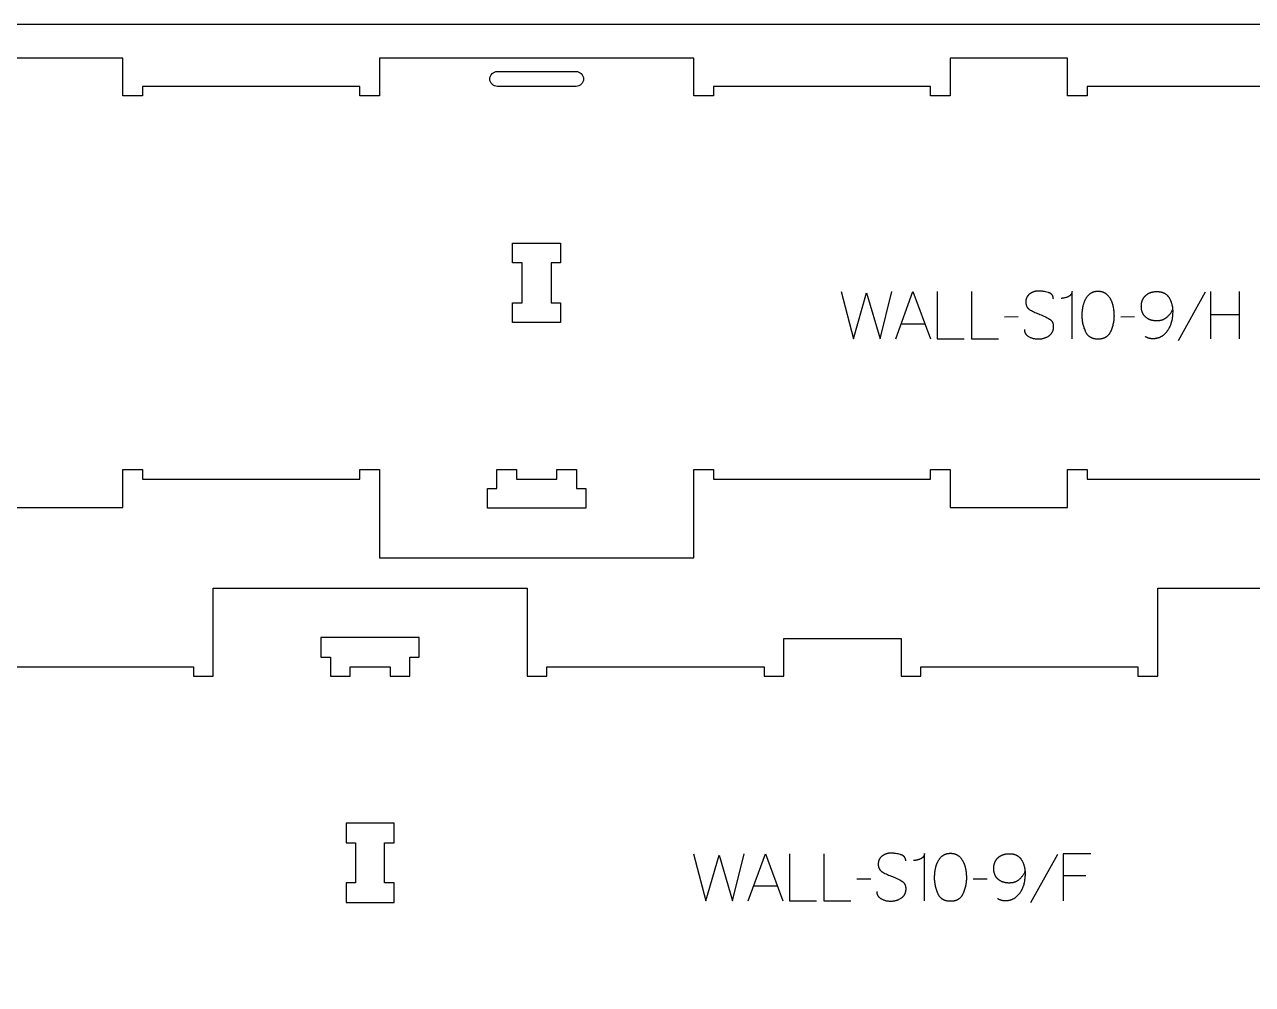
# Model space of a CAD drawing. Extents: x 5216 to 8399, y -10461 to -4867.
# Drawn here: x 5996 to 6775, y -7501 to -6891 of the extents above; entities that cross this region are included whole.
import ezdxf

# ---------------------------------------------------------------- set-up
doc = ezdxf.new("R2010")
doc.units = 0
for name, color, linetype in [('0_SHEET_SPRUCEPLY_2440X122', 1, 'CONTINUOUS'), ('1_ANYTOOL_1MMDEEP_LABELS_S', 2, 'CONTINUOUS'), ('3_ANYTOOL_CUTTHROUGH_INSID', 4, 'CONTINUOUS'), ('4_ANYTOOL_CUTTHROUGH_OUTSI', 5, 'CONTINUOUS')]:
    doc.layers.add(name, color=color, linetype=linetype)

msp = doc.modelspace()

# ---------------------------------------------------------------- linework, layer by layer
at = {"layer": '0_SHEET_SPRUCEPLY_2440X122'}
msp.add_lwpolyline([(5587.32, -6891.21), (5587.32, -8111.21), (8027.32, -8111.21), (8027.32, -6891.21)], close=True, dxfattribs=at)
at = {"layer": '1_ANYTOOL_1MMDEEP_LABELS_S'}
for points in [[(6514.24, -7060.88), (6521.96, -7090.88), (6530.4, -7061.78), (6538.89, -7090.88), (6546.39, -7060.88)], [(6548.96, -7090.88), (6559.84, -7060.88), (6570.9, -7090.88)], [(6575.19, -7060.88), (6575.19, -7090.88), (6592.29, -7090.88)], [(6597, -7060.88), (6597, -7090.88), (6614.1, -7090.88)], [(6648.99, -7065.47), (6648.98, -7065.28), (6648.98, -7065.19), (6648.97, -7065.1), (6648.97, -7065.01), (6648.96, -7064.92), (6648.95, -7064.83), (6648.94, -7064.74), (6648.92, -7064.65), (6648.91, -7064.57), (6648.89, -7064.48), (6648.87, -7064.4), (6648.85, -7064.32), (6648.83, -7064.24), (6648.81, -7064.16), (6648.78, -7064.08), (6648.76, -7064), (6648.73, -7063.92), (6648.7, -7063.85), (6648.67, -7063.77), (6648.63, -7063.7), (6648.6, -7063.62), (6648.56, -7063.55), (6648.53, -7063.48), (6648.49, -7063.41), (6648.45, -7063.34), (6648.4, -7063.27), (6648.36, -7063.21), (6648.31, -7063.14), (6648.27, -7063.08), (6648.22, -7063.01), (6648.17, -7062.95), (6648.12, -7062.89), (6648.06, -7062.83), (6648.01, -7062.77), (6647.95, -7062.71), (6647.89, -7062.65), (6647.83, -7062.59), (6647.77, -7062.54), (6647.71, -7062.48), (6647.64, -7062.43), (6647.58, -7062.38), (6647.51, -7062.33), (6647.44, -7062.28), (6647.37, -7062.23), (6647.29, -7062.18), (6647.22, -7062.13), (6647.14, -7062.08), (6647.07, -7062.04), (6646.99, -7062), (6646.91, -7061.95), (6646.82, -7061.91), (6646.65, -7061.83), (6646.48, -7061.75), (6646.29, -7061.68), (6646.11, -7061.61), (6645.91, -7061.54), (6645.71, -7061.48), (6644.9, -7061.26), (6644.1, -7061.07), (6643.31, -7060.91), (6642.54, -7060.78), (6642.16, -7060.72), (6641.79, -7060.67), (6641.41, -7060.63), (6641.04, -7060.6), (6640.68, -7060.57), (6640.32, -7060.55), (6639.96, -7060.54), (6639.6, -7060.54), (6639.41, -7060.54), (6639.21, -7060.55), (6639.02, -7060.56), (6638.83, -7060.57), (6638.64, -7060.58), (6638.45, -7060.6), (6638.26, -7060.63), (6638.08, -7060.65), (6637.89, -7060.68), (6637.71, -7060.72), (6637.53, -7060.75), (6637.35, -7060.8), (6637.17, -7060.84), (6636.99, -7060.89), (6636.81, -7060.94), (6636.63, -7060.99), (6636.46, -7061.05), (6636.29, -7061.12), (6636.11, -7061.18), (6635.94, -7061.25), (6635.77, -7061.32), (6635.6, -7061.4), (6635.44, -7061.48), (6635.27, -7061.56), (6635.11, -7061.65), (6634.94, -7061.74), (6634.78, -7061.84), (6634.62, -7061.93), (6634.46, -7062.04), (6634.3, -7062.14), (6634.14, -7062.25), (6633.99, -7062.36), (6633.83, -7062.48), (6633.69, -7062.59), (6633.54, -7062.72), (6633.4, -7062.84), (6633.27, -7062.97), (6633.14, -7063.1), (6633.02, -7063.23), (6632.9, -7063.37), (6632.79, -7063.51), (6632.68, -7063.65), (6632.57, -7063.8), (6632.47, -7063.95), (6632.38, -7064.1), (6632.29, -7064.25), (6632.2, -7064.41), (6632.12, -7064.57), (6632.05, -7064.74), (6631.98, -7064.9), (6631.91, -7065.08), (6631.85, -7065.25), (6631.8, -7065.43), (6631.74, -7065.6), (6631.7, -7065.79), (6631.66, -7065.97), (6631.62, -7066.16), (6631.59, -7066.35), (6631.56, -7066.55), (6631.54, -7066.75), (6631.52, -7066.95), (6631.51, -7067.15), (6631.5, -7067.36), (6631.5, -7067.57), (6631.5, -7067.78), (6631.51, -7067.99), (6631.53, -7068.2), (6631.55, -7068.41), (6631.57, -7068.61), (6631.6, -7068.8), (6631.64, -7069), (6631.68, -7069.19), (6631.73, -7069.37), (6631.78, -7069.55), (6631.84, -7069.73), (6631.9, -7069.91), (6631.93, -7069.99), (6631.97, -7070.08), (6632.01, -7070.16), (6632.04, -7070.24), (6632.08, -7070.33), (6632.12, -7070.41), (6632.17, -7070.49), (6632.21, -7070.57), (6632.25, -7070.65), (6632.3, -7070.72), (6632.35, -7070.8), (6632.4, -7070.88), (6632.45, -7070.95), (6632.5, -7071.03), (6632.55, -7071.1), (6632.61, -7071.17), (6632.66, -7071.24), (6632.72, -7071.31), (6632.78, -7071.38), (6632.84, -7071.45), (6632.9, -7071.52), (6632.96, -7071.58), (6633.03, -7071.65), (6633.09, -7071.71), (6633.23, -7071.84), (6633.37, -7071.96), (6633.52, -7072.08), (6633.67, -7072.2), (6633.82, -7072.31), (6633.99, -7072.42), (6634.16, -7072.52), (6634.33, -7072.63), (6635.05, -7073.02), (6635.78, -7073.4), (6636.52, -7073.76), (6637.29, -7074.12), (6638.07, -7074.46), (6638.86, -7074.8), (6639.67, -7075.12), (6640.5, -7075.43), (6641.33, -7075.75), (6642.13, -7076.07), (6642.92, -7076.42), (6643.68, -7076.78), (6644.43, -7077.15), (6645.15, -7077.54), (6645.86, -7077.95), (6646.54, -7078.37), (6646.71, -7078.48), (6646.87, -7078.59), (6647.02, -7078.71), (6647.1, -7078.77), (6647.17, -7078.83), (6647.24, -7078.89), (6647.32, -7078.95), (6647.38, -7079.02), (6647.45, -7079.08), (6647.52, -7079.15), (6647.58, -7079.21), (6647.65, -7079.28), (6647.71, -7079.35), (6647.77, -7079.42), (6647.83, -7079.49), (6647.88, -7079.56), (6647.94, -7079.64), (6647.99, -7079.71), (6648.05, -7079.78), (6648.1, -7079.86), (6648.15, -7079.94), (6648.2, -7080.01), (6648.24, -7080.09), (6648.29, -7080.17), (6648.33, -7080.25), (6648.38, -7080.34), (6648.42, -7080.42), (6648.46, -7080.5), (6648.49, -7080.59), (6648.53, -7080.67), (6648.57, -7080.76), (6648.6, -7080.85), (6648.63, -7080.93), (6648.66, -7081.02), (6648.69, -7081.11), (6648.72, -7081.21), (6648.75, -7081.3), (6648.8, -7081.49), (6648.84, -7081.68), (6648.88, -7081.87), (6648.91, -7082.07), (6648.93, -7082.28), (6648.95, -7082.48), (6648.97, -7082.69), (6648.97, -7082.91), (6648.97, -7083.13), (6648.97, -7083.35), (6648.96, -7083.58), (6648.94, -7083.81), (6648.92, -7084.04), (6648.9, -7084.27), (6648.87, -7084.49), (6648.83, -7084.71), (6648.79, -7084.93), (6648.74, -7085.14), (6648.69, -7085.35), (6648.63, -7085.56), (6648.57, -7085.76), (6648.51, -7085.95), (6648.43, -7086.15), (6648.36, -7086.34), (6648.28, -7086.53), (6648.19, -7086.71), (6648.1, -7086.89), (6648, -7087.06), (6647.9, -7087.23), (6647.79, -7087.4), (6647.68, -7087.57), (6647.57, -7087.73), (6647.44, -7087.88), (6647.32, -7088.04), (6647.19, -7088.19), (6647.05, -7088.33), (6646.91, -7088.47), (6646.76, -7088.61), (6646.61, -7088.75), (6646.45, -7088.88), (6646.29, -7089), (6646.12, -7089.13), (6645.95, -7089.25), (6645.77, -7089.36), (6645.41, -7089.58), (6645.05, -7089.79), (6644.68, -7089.98), (6644.31, -7090.16), (6643.93, -7090.33), (6643.56, -7090.48), (6643.37, -7090.55), (6643.17, -7090.61), (6642.98, -7090.68), (6642.79, -7090.74), (6642.6, -7090.79), (6642.4, -7090.85), (6642.2, -7090.9), (6642.01, -7090.94), (6641.81, -7090.99), (6641.61, -7091.02), (6641.41, -7091.06), (6641.21, -7091.09), (6641.01, -7091.12), (6640.81, -7091.15), (6640.4, -7091.19), (6639.99, -7091.21), (6639.58, -7091.23), (6639.17, -7091.22), (6638.76, -7091.21), (6638.36, -7091.18), (6637.96, -7091.14), (6637.56, -7091.09), (6637.17, -7091.03), (6636.78, -7090.95), (6636.4, -7090.86), (6636.03, -7090.76), (6635.65, -7090.64), (6635.29, -7090.51), (6634.92, -7090.37), (6634.57, -7090.22), (6634.21, -7090.05), (6633.86, -7089.87), (6633.52, -7089.68), (6633.35, -7089.58), (6633.18, -7089.48), (6633.03, -7089.37), (6632.87, -7089.26), (6632.73, -7089.15), (6632.58, -7089.03), (6632.45, -7088.92), (6632.32, -7088.8), (6632.19, -7088.67), (6632.07, -7088.54), (6631.95, -7088.41), (6631.84, -7088.28), (6631.79, -7088.21), (6631.74, -7088.15), (6631.69, -7088.08), (6631.64, -7088.01), (6631.59, -7087.94), (6631.55, -7087.87), (6631.5, -7087.79), (6631.46, -7087.72), (6631.42, -7087.65), (6631.38, -7087.57), (6631.34, -7087.5), (6631.3, -7087.42), (6631.26, -7087.35), (6631.23, -7087.27), (6631.19, -7087.19), (6631.16, -7087.11), (6631.13, -7087.03), (6631.1, -7086.95), (6631.07, -7086.87), (6631.04, -7086.79), (6630.99, -7086.63), (6630.94, -7086.46), (6630.9, -7086.29), (6630.87, -7086.12), (6630.84, -7085.94), (6630.82, -7085.76), (6630.8, -7085.58), (6630.78, -7085.39), (6630.78, -7085.2), (6630.77, -7085.01)], [(6660.86, -7090.88), (6660.86, -7060.84), (6660.84, -7060.99), (6660.81, -7061.14), (6660.79, -7061.28), (6660.75, -7061.43), (6660.72, -7061.57), (6660.68, -7061.7), (6660.63, -7061.84), (6660.58, -7061.97), (6660.53, -7062.1), (6660.47, -7062.22), (6660.45, -7062.28), (6660.41, -7062.34), (6660.38, -7062.4), (6660.35, -7062.46), (6660.32, -7062.52), (6660.28, -7062.58), (6660.25, -7062.64), (6660.21, -7062.69), (6660.17, -7062.75), (6660.14, -7062.8), (6660.1, -7062.86), (6660.06, -7062.91), (6660.01, -7062.97), (6659.97, -7063.02), (6659.93, -7063.07), (6659.88, -7063.12), (6659.84, -7063.17), (6659.79, -7063.22), (6659.75, -7063.27), (6659.7, -7063.32), (6659.65, -7063.36), (6659.6, -7063.41), (6659.49, -7063.5), (6659.39, -7063.59), (6659.28, -7063.67), (6659.16, -7063.75), (6659.04, -7063.83), (6658.92, -7063.91), (6658.79, -7063.98), (6658.66, -7064.05), (6658.53, -7064.12), (6658.39, -7064.18), (6658.24, -7064.25), (6657.96, -7064.36), (6657.67, -7064.47), (6657.39, -7064.57), (6657.1, -7064.67), (6656.82, -7064.75), (6656.55, -7064.83), (6656.27, -7064.91), (6655.99, -7064.97), (6655.72, -7065.03), (6655.45, -7065.08), (6655.18, -7065.12), (6654.92, -7065.15), (6654.65, -7065.18), (6654.39, -7065.2), (6654.13, -7065.21), (6653.87, -7065.21)], [(6704.87, -7070.27), (6704.88, -7070), (6704.88, -7069.73), (6704.9, -7069.47), (6704.92, -7069.21), (6704.94, -7068.96), (6704.97, -7068.71), (6705.01, -7068.46), (6705.05, -7068.22), (6705.09, -7067.98), (6705.14, -7067.74), (6705.2, -7067.5), (6705.26, -7067.27), (6705.33, -7067.05), (6705.4, -7066.82), (6705.48, -7066.61), (6705.56, -7066.39), (6705.65, -7066.18), (6705.75, -7065.97), (6705.85, -7065.76), (6705.95, -7065.56), (6706.06, -7065.36), (6706.18, -7065.17), (6706.3, -7064.98), (6706.43, -7064.79), (6706.56, -7064.6), (6706.7, -7064.42), (6706.84, -7064.24), (6706.99, -7064.07), (6707.14, -7063.9), (6707.3, -7063.73), (6707.47, -7063.57), (6707.64, -7063.41), (6707.81, -7063.26), (6707.99, -7063.1), (6708.17, -7062.96), (6708.35, -7062.82), (6708.54, -7062.68), (6708.73, -7062.55), (6708.92, -7062.43), (6709.11, -7062.3), (6709.31, -7062.19), (6709.51, -7062.08), (6709.71, -7061.97), (6709.92, -7061.87), (6710.13, -7061.77), (6710.34, -7061.68), (6710.55, -7061.6), (6710.77, -7061.51), (6710.99, -7061.44), (6711.22, -7061.37), (6711.44, -7061.3), (6711.67, -7061.24), (6711.9, -7061.18), (6712.14, -7061.13), (6712.38, -7061.08), (6712.62, -7061.04), (6712.86, -7061), (6713.11, -7060.97), (6713.35, -7060.94), (6713.61, -7060.92), (6713.86, -7060.9), (6714.12, -7060.89), (6714.38, -7060.88), (6714.64, -7060.88), (6714.98, -7060.89), (6715.32, -7060.9), (6715.65, -7060.92), (6715.97, -7060.94), (6716.28, -7060.98), (6716.59, -7061.02), (6716.89, -7061.07), (6717.19, -7061.12), (6717.48, -7061.19), (6717.77, -7061.26), (6718.04, -7061.34), (6718.32, -7061.42), (6718.58, -7061.52), (6718.84, -7061.62), (6719.1, -7061.73), (6719.34, -7061.84), (6719.46, -7061.9), (6719.58, -7061.96), (6719.7, -7062.03), (6719.82, -7062.1), (6719.93, -7062.16), (6720.05, -7062.23), (6720.16, -7062.31), (6720.27, -7062.38), (6720.38, -7062.46), (6720.49, -7062.53), (6720.59, -7062.61), (6720.7, -7062.7), (6720.8, -7062.78), (6720.9, -7062.86), (6721, -7062.95), (6721.1, -7063.04), (6721.2, -7063.13), (6721.29, -7063.22), (6721.39, -7063.32), (6721.48, -7063.41), (6721.57, -7063.51), (6721.66, -7063.61), (6721.75, -7063.71), (6721.83, -7063.82), (6722, -7064.03), (6722.16, -7064.25), (6722.32, -7064.48), (6722.47, -7064.72), (6722.61, -7064.96), (6722.75, -7065.2), (6722.88, -7065.45), (6723.01, -7065.69), (6723.14, -7065.94), (6723.26, -7066.19), (6723.38, -7066.45), (6723.49, -7066.7), (6723.6, -7066.96), (6723.7, -7067.22), (6723.8, -7067.48), (6723.89, -7067.74), (6723.98, -7068.01), (6724.06, -7068.28), (6724.14, -7068.54), (6724.22, -7068.82), (6724.35, -7069.37), (6724.47, -7069.92), (6724.57, -7070.49), (6724.66, -7071.06), (6724.72, -7071.64), (6724.77, -7072.23), (6724.79, -7072.83), (6724.8, -7073.44), (6724.79, -7074.08), (6724.76, -7074.74), (6724.72, -7075.44), (6724.65, -7076.16), (6724.57, -7076.87), (6724.49, -7077.54), (6724.39, -7078.15), (6724.17, -7079.34), (6724.04, -7079.95), (6723.88, -7080.55), (6723.71, -7081.15), (6723.52, -7081.72), (6723.42, -7082.01), (6723.31, -7082.29), (6723.2, -7082.57), (6723.09, -7082.85), (6722.97, -7083.12), (6722.84, -7083.39), (6722.71, -7083.66), (6722.58, -7083.93), (6722.44, -7084.19), (6722.3, -7084.45), (6722.15, -7084.7), (6721.99, -7084.96), (6721.84, -7085.21), (6721.68, -7085.45), (6721.51, -7085.7), (6721.34, -7085.94), (6721.16, -7086.18), (6720.98, -7086.41), (6720.8, -7086.64), (6720.61, -7086.87), (6720.41, -7087.1), (6720.22, -7087.33), (6720.01, -7087.54), (6719.81, -7087.76), (6719.6, -7087.96), (6719.39, -7088.16), (6719.17, -7088.35), (6718.96, -7088.53), (6718.73, -7088.71), (6718.51, -7088.88), (6718.28, -7089.04), (6718.05, -7089.2), (6717.82, -7089.35), (6717.58, -7089.49), (6717.34, -7089.63), (6717.1, -7089.76), (6716.85, -7089.88), (6716.61, -7089.99), (6716.35, -7090.1), (6716.1, -7090.2), (6715.84, -7090.3), (6715.58, -7090.38), (6715.31, -7090.46), (6715.05, -7090.53), (6714.78, -7090.6), (6714.5, -7090.66), (6714.23, -7090.71), (6713.95, -7090.76), (6713.66, -7090.8), (6713.38, -7090.83), (6713.09, -7090.85), (6712.8, -7090.87), (6712.5, -7090.88), (6712.2, -7090.88), (6711.85, -7090.88), (6711.51, -7090.86), (6711.33, -7090.85), (6711.17, -7090.83), (6711, -7090.81), (6710.83, -7090.79), (6710.66, -7090.76), (6710.5, -7090.74), (6710.34, -7090.7), (6710.18, -7090.67), (6710.02, -7090.63), (6709.86, -7090.6), (6709.7, -7090.55), (6709.54, -7090.51), (6709.39, -7090.46), (6709.24, -7090.41), (6709.08, -7090.35), (6708.93, -7090.3), (6708.78, -7090.24), (6708.64, -7090.17), (6708.49, -7090.11), (6708.34, -7090.04), (6708.2, -7089.97), (6708.06, -7089.89), (6707.92, -7089.81), (6707.78, -7089.73), (6707.64, -7089.65), (6707.5, -7089.56), (6707.36, -7089.47), (6707.23, -7089.38)], [(6745.37, -7061.35), (6728.19, -7092.13)], [(6748.84, -7060.88), (6748.84, -7090.88)], [(6767.14, -7090.88), (6767.14, -7060.88)], [(6724.76, -7072.03), (6724.62, -7072.38), (6724.47, -7072.72), (6724.31, -7073.07), (6724.13, -7073.41), (6723.95, -7073.74), (6723.75, -7074.08), (6723.54, -7074.41), (6723.32, -7074.73), (6723.09, -7075.05), (6722.85, -7075.37), (6722.6, -7075.68), (6722.33, -7075.99), (6722.06, -7076.3), (6721.77, -7076.6), (6721.47, -7076.9), (6721.16, -7077.19), (6721, -7077.33), (6720.84, -7077.47), (6720.67, -7077.61), (6720.5, -7077.74), (6720.33, -7077.86), (6720.16, -7077.98), (6719.98, -7078.1), (6719.8, -7078.21), (6719.62, -7078.32), (6719.44, -7078.42), (6719.25, -7078.52), (6719.06, -7078.61), (6718.86, -7078.7), (6718.67, -7078.79), (6718.47, -7078.87), (6718.27, -7078.94), (6718.06, -7079.01), (6717.85, -7079.08), (6717.64, -7079.14), (6717.43, -7079.2), (6717.21, -7079.25), (6716.99, -7079.3), (6716.77, -7079.34), (6716.55, -7079.38), (6716.32, -7079.41), (6716.09, -7079.44), (6715.85, -7079.47), (6715.62, -7079.49), (6715.38, -7079.5), (6715.14, -7079.52), (6714.89, -7079.52), (6714.64, -7079.53), (6714.38, -7079.52), (6714.11, -7079.52), (6713.85, -7079.5), (6713.6, -7079.49), (6713.34, -7079.47), (6713.09, -7079.44), (6712.84, -7079.41), (6712.6, -7079.37), (6712.36, -7079.33), (6712.12, -7079.29), (6711.88, -7079.24), (6711.65, -7079.18), (6711.42, -7079.13), (6711.19, -7079.06), (6710.97, -7078.99), (6710.74, -7078.92), (6710.53, -7078.84), (6710.31, -7078.76), (6710.1, -7078.67), (6709.89, -7078.58), (6709.68, -7078.48), (6709.48, -7078.38), (6709.28, -7078.27), (6709.08, -7078.16), (6708.89, -7078.05), (6708.7, -7077.93), (6708.51, -7077.8), (6708.33, -7077.67), (6708.14, -7077.54), (6707.96, -7077.4), (6707.79, -7077.25), (6707.62, -7077.1), (6707.45, -7076.95), (6707.28, -7076.79), (6707.13, -7076.63), (6706.97, -7076.47), (6706.83, -7076.3), (6706.68, -7076.13), (6706.55, -7075.95), (6706.42, -7075.77), (6706.29, -7075.58), (6706.17, -7075.4), (6706.05, -7075.2), (6705.94, -7075.01), (6705.84, -7074.81), (6705.74, -7074.6), (6705.65, -7074.4), (6705.56, -7074.18), (6705.48, -7073.97), (6705.4, -7073.75), (6705.33, -7073.53), (6705.26, -7073.3), (6705.2, -7073.07), (6705.14, -7072.83), (6705.09, -7072.59), (6705.04, -7072.35), (6705, -7072.1), (6704.97, -7071.85), (6704.94, -7071.6), (6704.92, -7071.34), (6704.9, -7071.08), (6704.88, -7070.81), (6704.88, -7070.54), (6704.87, -7070.27)], [(6552.43, -7081.33), (6567.34, -7081.33)], [(6626.74, -7077), (6617.96, -7077.08)], [(6700.59, -7077), (6691.8, -7077.08)], [(6767.14, -7075.58), (6748.84, -7075.58)], [(6420.51, -7418.11), (6428.22, -7448.11), (6436.67, -7419.01), (6445.15, -7448.11), (6452.65, -7418.11)], [(6455.22, -7448.11), (6466.11, -7418.11), (6477.17, -7448.11)], [(6481.45, -7418.11), (6481.45, -7448.11), (6498.55, -7448.11)], [(6503.27, -7418.11), (6503.27, -7448.11), (6520.37, -7448.11)], [(6555.25, -7422.7), (6555.25, -7422.51), (6555.24, -7422.42), (6555.24, -7422.33), (6555.23, -7422.23), (6555.22, -7422.15), (6555.21, -7422.06), (6555.2, -7421.97), (6555.19, -7421.88), (6555.17, -7421.8), (6555.15, -7421.71), (6555.14, -7421.63), (6555.12, -7421.55), (6555.09, -7421.47), (6555.07, -7421.39), (6555.05, -7421.31), (6555.02, -7421.23), (6554.99, -7421.15), (6554.96, -7421.08), (6554.93, -7421), (6554.9, -7420.93), (6554.86, -7420.85), (6554.83, -7420.78), (6554.79, -7420.71), (6554.75, -7420.64), (6554.71, -7420.57), (6554.67, -7420.5), (6554.62, -7420.44), (6554.58, -7420.37), (6554.53, -7420.31), (6554.48, -7420.24), (6554.43, -7420.18), (6554.38, -7420.12), (6554.33, -7420.06), (6554.27, -7420), (6554.21, -7419.94), (6554.16, -7419.88), (6554.1, -7419.82), (6554.03, -7419.77), (6553.97, -7419.71), (6553.91, -7419.66), (6553.84, -7419.61), (6553.77, -7419.56), (6553.7, -7419.51), (6553.63, -7419.46), (6553.56, -7419.41), (6553.48, -7419.36), (6553.41, -7419.31), (6553.33, -7419.27), (6553.25, -7419.22), (6553.17, -7419.18), (6553.09, -7419.14), (6552.92, -7419.06), (6552.74, -7418.98), (6552.56, -7418.91), (6552.37, -7418.84), (6552.17, -7418.77), (6551.97, -7418.71), (6551.16, -7418.49), (6550.36, -7418.3), (6549.58, -7418.14), (6548.81, -7418), (6548.43, -7417.95), (6548.05, -7417.9), (6547.68, -7417.86), (6547.31, -7417.83), (6546.94, -7417.8), (6546.58, -7417.78), (6546.22, -7417.77), (6545.87, -7417.77), (6545.67, -7417.77), (6545.48, -7417.78), (6545.29, -7417.78), (6545.09, -7417.8), (6544.9, -7417.81), (6544.72, -7417.83), (6544.53, -7417.86), (6544.34, -7417.88), (6544.16, -7417.91), (6543.97, -7417.95), (6543.79, -7417.98), (6543.61, -7418.02), (6543.43, -7418.07), (6543.25, -7418.12), (6543.07, -7418.17), (6542.9, -7418.22), (6542.72, -7418.28), (6542.55, -7418.35), (6542.38, -7418.41), (6542.21, -7418.48), (6542.04, -7418.55), (6541.87, -7418.63), (6541.7, -7418.71), (6541.53, -7418.79), (6541.37, -7418.88), (6541.21, -7418.97), (6541.04, -7419.07), (6540.88, -7419.16), (6540.72, -7419.26), (6540.57, -7419.37), (6540.41, -7419.48), (6540.25, -7419.59), (6540.1, -7419.71), (6539.95, -7419.82), (6539.81, -7419.95), (6539.67, -7420.07), (6539.54, -7420.2), (6539.41, -7420.33), (6539.28, -7420.46), (6539.16, -7420.6), (6539.05, -7420.74), (6538.94, -7420.88), (6538.84, -7421.03), (6538.74, -7421.18), (6538.64, -7421.33), (6538.55, -7421.48), (6538.47, -7421.64), (6538.39, -7421.8), (6538.31, -7421.97), (6538.24, -7422.13), (6538.18, -7422.3), (6538.12, -7422.48), (6538.06, -7422.65), (6538.01, -7422.83), (6537.96, -7423.02), (6537.92, -7423.2), (6537.89, -7423.39), (6537.85, -7423.58), (6537.83, -7423.78), (6537.8, -7423.98), (6537.79, -7424.18), (6537.78, -7424.38), (6537.77, -7424.59), (6537.77, -7424.8), (6537.77, -7425.01), (6537.78, -7425.22), (6537.79, -7425.43), (6537.81, -7425.64), (6537.84, -7425.84), (6537.87, -7426.03), (6537.9, -7426.23), (6537.94, -7426.42), (6537.99, -7426.6), (6538.04, -7426.78), (6538.1, -7426.96), (6538.16, -7427.14), (6538.2, -7427.22), (6538.23, -7427.31), (6538.27, -7427.39), (6538.31, -7427.47), (6538.35, -7427.56), (6538.39, -7427.64), (6538.43, -7427.72), (6538.47, -7427.8), (6538.52, -7427.88), (6538.56, -7427.95), (6538.61, -7428.03), (6538.66, -7428.11), (6538.71, -7428.18), (6538.76, -7428.25), (6538.82, -7428.33), (6538.87, -7428.4), (6538.93, -7428.47), (6538.98, -7428.54), (6539.04, -7428.61), (6539.1, -7428.68), (6539.16, -7428.75), (6539.23, -7428.81), (6539.29, -7428.88), (6539.36, -7428.94), (6539.49, -7429.07), (6539.63, -7429.19), (6539.78, -7429.31), (6539.93, -7429.43), (6540.09, -7429.54), (6540.25, -7429.65), (6540.42, -7429.75), (6540.59, -7429.85), (6541.31, -7430.25), (6542.04, -7430.62), (6542.79, -7430.99), (6543.55, -7431.35), (6544.33, -7431.69), (6545.13, -7432.03), (6545.94, -7432.35), (6546.77, -7432.66), (6547.59, -7432.97), (6548.4, -7433.3), (6549.18, -7433.65), (6549.95, -7434.01), (6550.69, -7434.38), (6551.42, -7434.77), (6552.12, -7435.18), (6552.81, -7435.6), (6552.97, -7435.71), (6553.13, -7435.82), (6553.29, -7435.94), (6553.36, -7436), (6553.44, -7436.06), (6553.51, -7436.12), (6553.58, -7436.18), (6553.65, -7436.25), (6553.72, -7436.31), (6553.78, -7436.38), (6553.85, -7436.44), (6553.91, -7436.51), (6553.97, -7436.58), (6554.03, -7436.65), (6554.09, -7436.72), (6554.15, -7436.79), (6554.2, -7436.87), (6554.26, -7436.94), (6554.31, -7437.01), (6554.36, -7437.09), (6554.41, -7437.17), (6554.46, -7437.24), (6554.51, -7437.32), (6554.55, -7437.4), (6554.6, -7437.48), (6554.64, -7437.56), (6554.68, -7437.65), (6554.72, -7437.73), (6554.76, -7437.82), (6554.8, -7437.9), (6554.83, -7437.99), (6554.86, -7438.07), (6554.9, -7438.16), (6554.93, -7438.25), (6554.96, -7438.34), (6554.99, -7438.43), (6555.01, -7438.53), (6555.06, -7438.71), (6555.1, -7438.91), (6555.14, -7439.1), (6555.17, -7439.3), (6555.2, -7439.51), (6555.22, -7439.71), (6555.23, -7439.92), (6555.24, -7440.14), (6555.24, -7440.36), (6555.23, -7440.58), (6555.22, -7440.81), (6555.21, -7441.04), (6555.19, -7441.27), (6555.16, -7441.5), (6555.13, -7441.72), (6555.09, -7441.94), (6555.05, -7442.16), (6555.01, -7442.37), (6554.95, -7442.58), (6554.9, -7442.79), (6554.84, -7442.99), (6554.77, -7443.18), (6554.7, -7443.38), (6554.62, -7443.57), (6554.54, -7443.75), (6554.45, -7443.94), (6554.36, -7444.12), (6554.27, -7444.29), (6554.16, -7444.46), (6554.06, -7444.63), (6553.95, -7444.8), (6553.83, -7444.96), (6553.71, -7445.11), (6553.58, -7445.27), (6553.45, -7445.41), (6553.31, -7445.56), (6553.17, -7445.7), (6553.02, -7445.84), (6552.87, -7445.97), (6552.72, -7446.1), (6552.55, -7446.23), (6552.39, -7446.36), (6552.21, -7446.47), (6552.04, -7446.59), (6551.68, -7446.81), (6551.31, -7447.02), (6550.94, -7447.21), (6550.57, -7447.39), (6550.2, -7447.55), (6549.82, -7447.71), (6549.63, -7447.78), (6549.44, -7447.84), (6549.25, -7447.91), (6549.05, -7447.97), (6548.86, -7448.02), (6548.66, -7448.08), (6548.47, -7448.13), (6548.27, -7448.17), (6548.07, -7448.21), (6547.88, -7448.25), (6547.68, -7448.29), (6547.48, -7448.32), (6547.28, -7448.35), (6547.07, -7448.38), (6546.67, -7448.42), (6546.26, -7448.44), (6545.84, -7448.45), (6545.43, -7448.45), (6545.02, -7448.44), (6544.62, -7448.41), (6544.22, -7448.37), (6543.83, -7448.32), (6543.43, -7448.26), (6543.05, -7448.18), (6542.67, -7448.09), (6542.29, -7447.99), (6541.92, -7447.87), (6541.55, -7447.74), (6541.19, -7447.6), (6540.83, -7447.45), (6540.48, -7447.28), (6540.13, -7447.1), (6539.78, -7446.91), (6539.61, -7446.81), (6539.45, -7446.71), (6539.29, -7446.6), (6539.14, -7446.49), (6538.99, -7446.38), (6538.85, -7446.26), (6538.71, -7446.15), (6538.58, -7446.02), (6538.45, -7445.9), (6538.33, -7445.77), (6538.22, -7445.64), (6538.11, -7445.51), (6538.06, -7445.44), (6538, -7445.38), (6537.95, -7445.31), (6537.91, -7445.24), (6537.86, -7445.17), (6537.81, -7445.1), (6537.77, -7445.02), (6537.72, -7444.95), (6537.68, -7444.88), (6537.64, -7444.8), (6537.6, -7444.73), (6537.56, -7444.65), (6537.53, -7444.58), (6537.49, -7444.5), (6537.46, -7444.42), (6537.42, -7444.34), (6537.39, -7444.26), (6537.36, -7444.18), (6537.33, -7444.1), (6537.31, -7444.02), (6537.25, -7443.86), (6537.21, -7443.69), (6537.17, -7443.52), (6537.13, -7443.34), (6537.1, -7443.17), (6537.08, -7442.99), (6537.06, -7442.81), (6537.05, -7442.62), (6537.04, -7442.43), (6537.04, -7442.24)], [(6567.12, -7448.11), (6567.12, -7418.07), (6567.1, -7418.22), (6567.08, -7418.37), (6567.05, -7418.51), (6567.02, -7418.66), (6566.98, -7418.8), (6566.94, -7418.93), (6566.9, -7419.07), (6566.85, -7419.2), (6566.8, -7419.33), (6566.74, -7419.45), (6566.71, -7419.51), (6566.68, -7419.57), (6566.65, -7419.63), (6566.61, -7419.69), (6566.58, -7419.75), (6566.55, -7419.81), (6566.51, -7419.87), (6566.48, -7419.92), (6566.44, -7419.98), (6566.4, -7420.03), (6566.36, -7420.09), (6566.32, -7420.14), (6566.28, -7420.19), (6566.24, -7420.25), (6566.19, -7420.3), (6566.15, -7420.35), (6566.1, -7420.4), (6566.06, -7420.45), (6566.01, -7420.5), (6565.96, -7420.54), (6565.91, -7420.59), (6565.86, -7420.64), (6565.76, -7420.73), (6565.65, -7420.82), (6565.54, -7420.9), (6565.43, -7420.98), (6565.31, -7421.06), (6565.18, -7421.14), (6565.06, -7421.21), (6564.93, -7421.28), (6564.79, -7421.35), (6564.65, -7421.41), (6564.51, -7421.48), (6564.22, -7421.59), (6563.93, -7421.7), (6563.65, -7421.8), (6563.37, -7421.9), (6563.09, -7421.98), (6562.81, -7422.06), (6562.53, -7422.14), (6562.26, -7422.2), (6561.99, -7422.26), (6561.72, -7422.3), (6561.45, -7422.35), (6561.18, -7422.38), (6560.92, -7422.41), (6560.66, -7422.43), (6560.4, -7422.44), (6560.14, -7422.44)], [(6611.14, -7427.5), (6611.14, -7427.23), (6611.15, -7426.96), (6611.16, -7426.7), (6611.18, -7426.44), (6611.21, -7426.19), (6611.23, -7425.94), (6611.27, -7425.69), (6611.31, -7425.45), (6611.36, -7425.2), (6611.41, -7424.97), (6611.46, -7424.73), (6611.53, -7424.5), (6611.59, -7424.28), (6611.67, -7424.05), (6611.74, -7423.83), (6611.83, -7423.62), (6611.92, -7423.41), (6612.01, -7423.2), (6612.11, -7422.99), (6612.22, -7422.79), (6612.33, -7422.59), (6612.44, -7422.4), (6612.57, -7422.2), (6612.69, -7422.02), (6612.82, -7421.83), (6612.96, -7421.65), (6613.11, -7421.47), (6613.25, -7421.3), (6613.41, -7421.13), (6613.57, -7420.96), (6613.73, -7420.8), (6613.9, -7420.64), (6614.08, -7420.48), (6614.25, -7420.33), (6614.43, -7420.19), (6614.62, -7420.05), (6614.8, -7419.91), (6614.99, -7419.78), (6615.18, -7419.65), (6615.38, -7419.53), (6615.57, -7419.42), (6615.77, -7419.31), (6615.98, -7419.2), (6616.18, -7419.1), (6616.39, -7419), (6616.6, -7418.91), (6616.82, -7418.83), (6617.04, -7418.74), (6617.26, -7418.67), (6617.48, -7418.6), (6617.71, -7418.53), (6617.93, -7418.47), (6618.17, -7418.41), (6618.4, -7418.36), (6618.64, -7418.31), (6618.88, -7418.27), (6619.12, -7418.23), (6619.37, -7418.2), (6619.62, -7418.17), (6619.87, -7418.15), (6620.13, -7418.13), (6620.38, -7418.12), (6620.65, -7418.11), (6620.91, -7418.11), (6621.25, -7418.12), (6621.58, -7418.13), (6621.91, -7418.15), (6622.23, -7418.17), (6622.55, -7418.21), (6622.86, -7418.25), (6623.16, -7418.3), (6623.45, -7418.35), (6623.75, -7418.41), (6624.03, -7418.49), (6624.31, -7418.56), (6624.58, -7418.65), (6624.85, -7418.74), (6625.11, -7418.85), (6625.36, -7418.95), (6625.61, -7419.07), (6625.73, -7419.13), (6625.85, -7419.19), (6625.97, -7419.26), (6626.08, -7419.33), (6626.2, -7419.39), (6626.31, -7419.46), (6626.42, -7419.54), (6626.54, -7419.61), (6626.64, -7419.69), (6626.75, -7419.76), (6626.86, -7419.84), (6626.96, -7419.92), (6627.07, -7420.01), (6627.17, -7420.09), (6627.27, -7420.18), (6627.37, -7420.27), (6627.46, -7420.36), (6627.56, -7420.45), (6627.65, -7420.55), (6627.74, -7420.64), (6627.83, -7420.74), (6627.92, -7420.84), (6628.01, -7420.94), (6628.1, -7421.05), (6628.26, -7421.26), (6628.43, -7421.48), (6628.58, -7421.71), (6628.73, -7421.95), (6628.87, -7422.19), (6629.01, -7422.43), (6629.15, -7422.68), (6629.28, -7422.92), (6629.4, -7423.17), (6629.52, -7423.42), (6629.64, -7423.68), (6629.75, -7423.93), (6629.86, -7424.19), (6629.96, -7424.45), (6630.06, -7424.71), (6630.15, -7424.97), (6630.24, -7425.24), (6630.33, -7425.5), (6630.41, -7425.77), (6630.48, -7426.05), (6630.62, -7426.59), (6630.74, -7427.15), (6630.84, -7427.72), (6630.92, -7428.29), (6630.98, -7428.87), (6631.03, -7429.46), (6631.06, -7430.06), (6631.07, -7430.67), (6631.06, -7431.3), (6631.03, -7431.97), (6630.98, -7432.67), (6630.92, -7433.39), (6630.84, -7434.1), (6630.75, -7434.77), (6630.65, -7435.38), (6630.44, -7436.57), (6630.3, -7437.18), (6630.15, -7437.78), (6629.98, -7438.37), (6629.79, -7438.95), (6629.68, -7439.24), (6629.58, -7439.52), (6629.47, -7439.8), (6629.35, -7440.08), (6629.23, -7440.35), (6629.11, -7440.62), (6628.98, -7440.89), (6628.84, -7441.15), (6628.7, -7441.42), (6628.56, -7441.68), (6628.41, -7441.93), (6628.26, -7442.18), (6628.1, -7442.43), (6627.94, -7442.68), (6627.77, -7442.93), (6627.6, -7443.17), (6627.43, -7443.41), (6627.25, -7443.64), (6627.06, -7443.87), (6626.87, -7444.1), (6626.68, -7444.33), (6626.48, -7444.55), (6626.28, -7444.77), (6626.07, -7444.99), (6625.86, -7445.19), (6625.65, -7445.39), (6625.44, -7445.58), (6625.22, -7445.76), (6625, -7445.94), (6624.77, -7446.11), (6624.55, -7446.27), (6624.32, -7446.43), (6624.08, -7446.58), (6623.85, -7446.72), (6623.61, -7446.86), (6623.36, -7446.99), (6623.12, -7447.11), (6622.87, -7447.22), (6622.62, -7447.33), (6622.36, -7447.43), (6622.1, -7447.52), (6621.84, -7447.61), (6621.58, -7447.69), (6621.31, -7447.76), (6621.04, -7447.83), (6620.77, -7447.89), (6620.49, -7447.94), (6620.21, -7447.99), (6619.93, -7448.02), (6619.64, -7448.06), (6619.35, -7448.08), (6619.06, -7448.1), (6618.76, -7448.11), (6618.47, -7448.11), (6618.12, -7448.11), (6617.77, -7448.09), (6617.6, -7448.07), (6617.43, -7448.06), (6617.26, -7448.04), (6617.09, -7448.02), (6616.93, -7447.99), (6616.77, -7447.97), (6616.6, -7447.93), (6616.44, -7447.9), (6616.28, -7447.86), (6616.12, -7447.82), (6615.96, -7447.78), (6615.81, -7447.74), (6615.65, -7447.69), (6615.5, -7447.64), (6615.35, -7447.58), (6615.2, -7447.53), (6615.05, -7447.47), (6614.9, -7447.4), (6614.75, -7447.34), (6614.61, -7447.27), (6614.46, -7447.2), (6614.32, -7447.12), (6614.18, -7447.04), (6614.04, -7446.96), (6613.9, -7446.88), (6613.77, -7446.79), (6613.63, -7446.7), (6613.49, -7446.61)], [(6651.64, -7418.58), (6634.45, -7449.35)], [(6672.89, -7418.11), (6655.24, -7418.11), (6655.24, -7448.11)], [(6631.02, -7429.25), (6630.88, -7429.61), (6630.73, -7429.95), (6630.57, -7430.3), (6630.4, -7430.64), (6630.21, -7430.97), (6630.01, -7431.31), (6629.81, -7431.64), (6629.59, -7431.96), (6629.36, -7432.28), (6629.11, -7432.6), (6628.86, -7432.91), (6628.6, -7433.22), (6628.32, -7433.53), (6628.03, -7433.83), (6627.73, -7434.12), (6627.42, -7434.42), (6627.26, -7434.56), (6627.1, -7434.7), (6626.94, -7434.84), (6626.77, -7434.97), (6626.6, -7435.09), (6626.42, -7435.21), (6626.25, -7435.33), (6626.07, -7435.44), (6625.89, -7435.55), (6625.7, -7435.65), (6625.51, -7435.75), (6625.32, -7435.84), (6625.13, -7435.93), (6624.93, -7436.02), (6624.73, -7436.1), (6624.53, -7436.17), (6624.33, -7436.24), (6624.12, -7436.31), (6623.91, -7436.37), (6623.69, -7436.43), (6623.48, -7436.48), (6623.26, -7436.53), (6623.04, -7436.57), (6622.81, -7436.61), (6622.58, -7436.64), (6622.35, -7436.67), (6622.12, -7436.7), (6621.88, -7436.72), (6621.64, -7436.73), (6621.4, -7436.75), (6621.16, -7436.75), (6620.91, -7436.75), (6620.64, -7436.75), (6620.38, -7436.74), (6620.12, -7436.73), (6619.86, -7436.72), (6619.61, -7436.7), (6619.36, -7436.67), (6619.11, -7436.64), (6618.86, -7436.6), (6618.62, -7436.56), (6618.38, -7436.52), (6618.14, -7436.47), (6617.91, -7436.41), (6617.68, -7436.35), (6617.45, -7436.29), (6617.23, -7436.22), (6617.01, -7436.15), (6616.79, -7436.07), (6616.58, -7435.99), (6616.36, -7435.9), (6616.15, -7435.81), (6615.95, -7435.71), (6615.75, -7435.61), (6615.55, -7435.5), (6615.35, -7435.39), (6615.15, -7435.28), (6614.96, -7435.16), (6614.78, -7435.03), (6614.59, -7434.9), (6614.41, -7434.77), (6614.23, -7434.63), (6614.05, -7434.48), (6613.88, -7434.33), (6613.71, -7434.18), (6613.55, -7434.02), (6613.39, -7433.86), (6613.24, -7433.7), (6613.09, -7433.53), (6612.95, -7433.35), (6612.81, -7433.18), (6612.68, -7433), (6612.55, -7432.81), (6612.43, -7432.62), (6612.32, -7432.43), (6612.21, -7432.24), (6612.1, -7432.04), (6612.01, -7431.83), (6611.91, -7431.63), (6611.82, -7431.41), (6611.74, -7431.2), (6611.66, -7430.98), (6611.59, -7430.75), (6611.52, -7430.53), (6611.46, -7430.3), (6611.41, -7430.06), (6611.35, -7429.82), (6611.31, -7429.58), (6611.27, -7429.33), (6611.23, -7429.08), (6611.2, -7428.83), (6611.18, -7428.57), (6611.16, -7428.31), (6611.15, -7428.04), (6611.14, -7427.77), (6611.14, -7427.5)], [(6669.72, -7432.08), (6655.24, -7432.08)], [(6458.69, -7438.55), (6473.61, -7438.55)], [(6533.01, -7434.23), (6524.22, -7434.31)], [(6606.85, -7434.23), (6598.07, -7434.31)]]:
    msp.add_lwpolyline(points, dxfattribs=at)
for points in [[(6677.36, -7060.63), (6677.73, -7060.63), (6678.09, -7060.65), (6678.27, -7060.66), (6678.45, -7060.68), (6678.62, -7060.7), (6678.79, -7060.72), (6678.97, -7060.75), (6679.13, -7060.77), (6679.3, -7060.8), (6679.46, -7060.84), (6679.63, -7060.88), (6679.79, -7060.92), (6679.95, -7060.96), (6680.1, -7061.01), (6680.26, -7061.05), (6680.41, -7061.11), (6680.56, -7061.16), (6680.71, -7061.22), (6680.85, -7061.28), (6681, -7061.34), (6681.14, -7061.41), (6681.28, -7061.48), (6681.42, -7061.55), (6681.55, -7061.63), (6681.69, -7061.71), (6681.82, -7061.79), (6681.95, -7061.87), (6682.08, -7061.96), (6682.21, -7062.05), (6682.33, -7062.15), (6682.57, -7062.34), (6682.81, -7062.54), (6683.04, -7062.75), (6683.27, -7062.96), (6683.48, -7063.18), (6683.69, -7063.4), (6683.9, -7063.63), (6684.1, -7063.87), (6684.29, -7064.12), (6684.48, -7064.37), (6684.66, -7064.62), (6684.83, -7064.89), (6685, -7065.16), (6685.16, -7065.43), (6685.31, -7065.71), (6685.46, -7066), (6685.6, -7066.3), (6685.74, -7066.59), (6685.87, -7066.89), (6685.99, -7067.2), (6686.11, -7067.5), (6686.23, -7067.81), (6686.34, -7068.13), (6686.44, -7068.44), (6686.54, -7068.76), (6686.63, -7069.08), (6686.72, -7069.41), (6686.8, -7069.74), (6686.87, -7070.07), (6686.94, -7070.4), (6687.07, -7071.08), (6687.17, -7071.76), (6687.26, -7072.43), (6687.34, -7073.1), (6687.4, -7073.75), (6687.45, -7074.39), (6687.49, -7075.03), (6687.51, -7075.65), (6687.52, -7076.27), (6687.51, -7076.88), (6687.48, -7077.5), (6687.44, -7078.12), (6687.38, -7078.73), (6687.31, -7079.35), (6687.22, -7079.97), (6687.11, -7080.59), (6686.99, -7081.21), (6686.84, -7081.83), (6686.69, -7082.45), (6686.51, -7083.06), (6686.32, -7083.68), (6686.12, -7084.31), (6685.89, -7084.93), (6685.65, -7085.55), (6685.39, -7086.17), (6685.26, -7086.47), (6685.11, -7086.77), (6684.96, -7087.06), (6684.89, -7087.2), (6684.81, -7087.33), (6684.72, -7087.47), (6684.64, -7087.6), (6684.55, -7087.73), (6684.47, -7087.86), (6684.38, -7087.98), (6684.29, -7088.11), (6684.19, -7088.23), (6684.1, -7088.34), (6684, -7088.46), (6683.9, -7088.57), (6683.8, -7088.68), (6683.7, -7088.79), (6683.59, -7088.9), (6683.49, -7089), (6683.38, -7089.1), (6683.27, -7089.2), (6683.16, -7089.29), (6683.05, -7089.39), (6682.93, -7089.48), (6682.81, -7089.57), (6682.69, -7089.65), (6682.57, -7089.74), (6682.45, -7089.82), (6682.33, -7089.9), (6682.2, -7089.97), (6682.07, -7090.05), (6681.94, -7090.12), (6681.81, -7090.19), (6681.67, -7090.25), (6681.54, -7090.32), (6681.4, -7090.38), (6681.26, -7090.44), (6681.12, -7090.5), (6680.98, -7090.55), (6680.83, -7090.6), (6680.68, -7090.65), (6680.54, -7090.7), (6680.39, -7090.75), (6680.23, -7090.79), (6680.08, -7090.83), (6679.76, -7090.9), (6679.44, -7090.96), (6679.11, -7091.02), (6678.78, -7091.06), (6678.43, -7091.1), (6678.08, -7091.12), (6677.72, -7091.13), (6677.36, -7091.14), (6677, -7091.13), (6676.64, -7091.12), (6676.29, -7091.1), (6675.95, -7091.06), (6675.62, -7091.02), (6675.29, -7090.96), (6674.97, -7090.9), (6674.81, -7090.86), (6674.66, -7090.83), (6674.51, -7090.79), (6674.35, -7090.74), (6674.21, -7090.7), (6674.06, -7090.65), (6673.91, -7090.6), (6673.77, -7090.55), (6673.63, -7090.49), (6673.49, -7090.43), (6673.35, -7090.37), (6673.21, -7090.31), (6673.08, -7090.25), (6672.94, -7090.18), (6672.81, -7090.11), (6672.68, -7090.04), (6672.56, -7089.96), (6672.43, -7089.89), (6672.31, -7089.81), (6672.18, -7089.72), (6672.07, -7089.64), (6671.95, -7089.55), (6671.83, -7089.46), (6671.72, -7089.37), (6671.6, -7089.28), (6671.49, -7089.18), (6671.38, -7089.08), (6671.28, -7088.98), (6671.17, -7088.88), (6671.07, -7088.77), (6670.97, -7088.66), (6670.87, -7088.55), (6670.77, -7088.44), (6670.67, -7088.32), (6670.58, -7088.2), (6670.49, -7088.08), (6670.4, -7087.96), (6670.31, -7087.83), (6670.22, -7087.7), (6670.14, -7087.57), (6670.05, -7087.44), (6669.97, -7087.3), (6669.89, -7087.16), (6669.81, -7087.02), (6669.66, -7086.73), (6669.52, -7086.43), (6669.39, -7086.13), (6669.13, -7085.5), (6668.9, -7084.87), (6668.67, -7084.25), (6668.47, -7083.63), (6668.28, -7083), (6668.11, -7082.38), (6667.95, -7081.76), (6667.81, -7081.14), (6667.69, -7080.52), (6667.58, -7079.91), (6667.49, -7079.29), (6667.42, -7078.68), (6667.36, -7078.06), (6667.32, -7077.45), (6667.3, -7076.84), (6667.29, -7076.23), (6667.29, -7075.61), (6667.32, -7074.98), (6667.35, -7074.35), (6667.4, -7073.71), (6667.46, -7073.05), (6667.54, -7072.39), (6667.63, -7071.72), (6667.74, -7071.04), (6667.8, -7070.7), (6667.86, -7070.36), (6667.93, -7070.03), (6668.01, -7069.69), (6668.09, -7069.37), (6668.17, -7069.04), (6668.27, -7068.72), (6668.36, -7068.4), (6668.47, -7068.09), (6668.58, -7067.78), (6668.69, -7067.47), (6668.81, -7067.17), (6668.94, -7066.87), (6669.07, -7066.57), (6669.2, -7066.27), (6669.34, -7065.98), (6669.49, -7065.7), (6669.65, -7065.42), (6669.81, -7065.14), (6669.97, -7064.87), (6670.15, -7064.61), (6670.32, -7064.36), (6670.51, -7064.11), (6670.7, -7063.87), (6670.9, -7063.63), (6671.1, -7063.4), (6671.31, -7063.17), (6671.53, -7062.96), (6671.75, -7062.74), (6671.98, -7062.54), (6672.21, -7062.34), (6672.45, -7062.15), (6672.57, -7062.05), (6672.7, -7061.96), (6672.83, -7061.87), (6672.96, -7061.79), (6673.09, -7061.71), (6673.22, -7061.63), (6673.35, -7061.55), (6673.49, -7061.48), (6673.63, -7061.41), (6673.77, -7061.34), (6673.91, -7061.28), (6674.06, -7061.22), (6674.2, -7061.16), (6674.35, -7061.11), (6674.5, -7061.05), (6674.65, -7061.01), (6674.81, -7060.96), (6674.96, -7060.92), (6675.12, -7060.88), (6675.28, -7060.84), (6675.44, -7060.8), (6675.61, -7060.77), (6675.78, -7060.75), (6675.94, -7060.72), (6676.11, -7060.7), (6676.29, -7060.68), (6676.46, -7060.66), (6676.64, -7060.65), (6676.99, -7060.63)], [(6583.62, -7417.85), (6583.99, -7417.86), (6584.36, -7417.88), (6584.54, -7417.89), (6584.71, -7417.91), (6584.89, -7417.93), (6585.06, -7417.95), (6585.23, -7417.97), (6585.4, -7418), (6585.56, -7418.03), (6585.73, -7418.07), (6585.89, -7418.11), (6586.05, -7418.15), (6586.21, -7418.19), (6586.37, -7418.23), (6586.52, -7418.28), (6586.67, -7418.34), (6586.82, -7418.39), (6586.97, -7418.45), (6587.12, -7418.51), (6587.26, -7418.57), (6587.4, -7418.64), (6587.54, -7418.71), (6587.68, -7418.78), (6587.82, -7418.86), (6587.95, -7418.94), (6588.09, -7419.02), (6588.22, -7419.1), (6588.34, -7419.19), (6588.47, -7419.28), (6588.59, -7419.38), (6588.84, -7419.57), (6589.07, -7419.77), (6589.31, -7419.98), (6589.53, -7420.19), (6589.75, -7420.41), (6589.96, -7420.63), (6590.16, -7420.86), (6590.36, -7421.1), (6590.55, -7421.35), (6590.74, -7421.6), (6590.92, -7421.85), (6591.09, -7422.12), (6591.26, -7422.39), (6591.42, -7422.66), (6591.58, -7422.94), (6591.72, -7423.23), (6591.87, -7423.53), (6592, -7423.82), (6592.13, -7424.12), (6592.26, -7424.43), (6592.38, -7424.73), (6592.49, -7425.04), (6592.6, -7425.35), (6592.7, -7425.67), (6592.8, -7425.99), (6592.89, -7426.31), (6592.98, -7426.64), (6593.06, -7426.97), (6593.14, -7427.3), (6593.21, -7427.63), (6593.33, -7428.31), (6593.44, -7428.99), (6593.53, -7429.66), (6593.6, -7430.33), (6593.67, -7430.98), (6593.72, -7431.62), (6593.75, -7432.26), (6593.77, -7432.88), (6593.78, -7433.5), (6593.77, -7434.11), (6593.75, -7434.73), (6593.71, -7435.35), (6593.65, -7435.96), (6593.57, -7436.58), (6593.48, -7437.2), (6593.37, -7437.82), (6593.25, -7438.44), (6593.11, -7439.06), (6592.95, -7439.67), (6592.78, -7440.29), (6592.59, -7440.91), (6592.38, -7441.53), (6592.16, -7442.16), (6591.92, -7442.78), (6591.66, -7443.4), (6591.52, -7443.7), (6591.38, -7444), (6591.23, -7444.29), (6591.15, -7444.43), (6591.07, -7444.56), (6590.99, -7444.7), (6590.9, -7444.83), (6590.82, -7444.96), (6590.73, -7445.09), (6590.64, -7445.21), (6590.55, -7445.33), (6590.46, -7445.45), (6590.36, -7445.57), (6590.26, -7445.69), (6590.17, -7445.8), (6590.07, -7445.91), (6589.96, -7446.02), (6589.86, -7446.12), (6589.75, -7446.23), (6589.64, -7446.33), (6589.53, -7446.43), (6589.42, -7446.52), (6589.31, -7446.62), (6589.19, -7446.71), (6589.08, -7446.8), (6588.96, -7446.88), (6588.84, -7446.97), (6588.71, -7447.05), (6588.59, -7447.13), (6588.46, -7447.2), (6588.33, -7447.28), (6588.2, -7447.35), (6588.07, -7447.42), (6587.94, -7447.48), (6587.8, -7447.55), (6587.67, -7447.61), (6587.53, -7447.67), (6587.38, -7447.73), (6587.24, -7447.78), (6587.1, -7447.83), (6586.95, -7447.88), (6586.8, -7447.93), (6586.65, -7447.98), (6586.5, -7448.02), (6586.34, -7448.06), (6586.03, -7448.13), (6585.71, -7448.19), (6585.38, -7448.25), (6585.04, -7448.29), (6584.7, -7448.33), (6584.35, -7448.35), (6583.99, -7448.36), (6583.62, -7448.37), (6583.26, -7448.36), (6582.9, -7448.35), (6582.56, -7448.32), (6582.21, -7448.29), (6581.88, -7448.25), (6581.55, -7448.19), (6581.23, -7448.13), (6581.08, -7448.09), (6580.92, -7448.06), (6580.77, -7448.01), (6580.62, -7447.97), (6580.47, -7447.93), (6580.32, -7447.88), (6580.18, -7447.83), (6580.03, -7447.78), (6579.89, -7447.72), (6579.75, -7447.66), (6579.61, -7447.6), (6579.48, -7447.54), (6579.34, -7447.48), (6579.21, -7447.41), (6579.08, -7447.34), (6578.95, -7447.27), (6578.82, -7447.19), (6578.69, -7447.12), (6578.57, -7447.04), (6578.45, -7446.95), (6578.33, -7446.87), (6578.21, -7446.78), (6578.09, -7446.69), (6577.98, -7446.6), (6577.87, -7446.51), (6577.76, -7446.41), (6577.65, -7446.31), (6577.54, -7446.21), (6577.44, -7446.11), (6577.33, -7446), (6577.23, -7445.89), (6577.13, -7445.78), (6577.03, -7445.66), (6576.94, -7445.55), (6576.84, -7445.43), (6576.75, -7445.31), (6576.66, -7445.18), (6576.57, -7445.06), (6576.49, -7444.93), (6576.4, -7444.8), (6576.32, -7444.67), (6576.24, -7444.53), (6576.16, -7444.39), (6576.08, -7444.25), (6575.93, -7443.96), (6575.79, -7443.66), (6575.65, -7443.35), (6575.4, -7442.73), (6575.16, -7442.1), (6574.94, -7441.48), (6574.73, -7440.86), (6574.54, -7440.23), (6574.37, -7439.61), (6574.22, -7438.99), (6574.08, -7438.37), (6573.95, -7437.75), (6573.85, -7437.14), (6573.76, -7436.52), (6573.68, -7435.91), (6573.63, -7435.29), (6573.58, -7434.68), (6573.56, -7434.07), (6573.55, -7433.45), (6573.56, -7432.84), (6573.58, -7432.21), (6573.62, -7431.58), (6573.66, -7430.94), (6573.73, -7430.28), (6573.8, -7429.62), (6573.9, -7428.95), (6574, -7428.27), (6574.06, -7427.93), (6574.13, -7427.59), (6574.2, -7427.26), (6574.27, -7426.92), (6574.35, -7426.6), (6574.44, -7426.27), (6574.53, -7425.95), (6574.63, -7425.63), (6574.73, -7425.32), (6574.84, -7425.01), (6574.95, -7424.7), (6575.07, -7424.4), (6575.2, -7424.09), (6575.33, -7423.8), (6575.47, -7423.5), (6575.61, -7423.21), (6575.76, -7422.93), (6575.91, -7422.65), (6576.07, -7422.37), (6576.24, -7422.1), (6576.41, -7421.84), (6576.59, -7421.59), (6576.77, -7421.34), (6576.96, -7421.1), (6577.16, -7420.86), (6577.37, -7420.63), (6577.57, -7420.4), (6577.79, -7420.19), (6578.01, -7419.97), (6578.24, -7419.77), (6578.48, -7419.57), (6578.72, -7419.38), (6578.84, -7419.28), (6578.96, -7419.19), (6579.09, -7419.1), (6579.22, -7419.02), (6579.35, -7418.94), (6579.48, -7418.86), (6579.62, -7418.78), (6579.75, -7418.71), (6579.89, -7418.64), (6580.03, -7418.57), (6580.18, -7418.51), (6580.32, -7418.45), (6580.47, -7418.39), (6580.62, -7418.34), (6580.77, -7418.28), (6580.92, -7418.23), (6581.07, -7418.19), (6581.23, -7418.15), (6581.39, -7418.11), (6581.55, -7418.07), (6581.71, -7418.03), (6581.87, -7418), (6582.04, -7417.97), (6582.21, -7417.95), (6582.38, -7417.93), (6582.55, -7417.91), (6582.72, -7417.89), (6582.9, -7417.88), (6583.26, -7417.86)]]:
    msp.add_lwpolyline(points, close=True, dxfattribs=at)
at = {"layer": '3_ANYTOOL_CUTTHROUGH_INSID', "color": 4}
msp.add_lwpolyline([(6295.8, -6921.01), (6345.8, -6921.01, -1), (6345.8, -6930.51), (6295.8, -6930.51, -1)], format="xyb", close=True, dxfattribs=at)
for points in [[(6311.55, -7068.06), (6311.55, -7042.56), (6305.55, -7042.56), (6305.55, -7030.06), (6336.05, -7030.06), (6336.05, -7042.56), (6330.05, -7042.56), (6330.05, -7068.06), (6336.05, -7068.06), (6336.05, -7080.56), (6305.55, -7080.56), (6305.55, -7068.06)], [(6333.55, -7180.01), (6333.55, -7174.01), (6346.05, -7174.01), (6346.05, -7186.01), (6352.05, -7186.01), (6352.05, -7198.51), (6289.55, -7198.51), (6289.55, -7186.01), (6295.55, -7186.01), (6295.55, -7174.01), (6308.05, -7174.01), (6308.05, -7180.01)], [(6227.76, -7299.27), (6227.76, -7305.27), (6240.26, -7305.27), (6240.26, -7293.27), (6246.26, -7293.27), (6246.26, -7280.77), (6183.76, -7280.77), (6183.76, -7293.27), (6189.76, -7293.27), (6189.76, -7305.27), (6202.26, -7305.27), (6202.26, -7299.27)], [(6205.76, -7411.22), (6205.76, -7436.72), (6199.76, -7436.72), (6199.76, -7449.22), (6230.26, -7449.22), (6230.26, -7436.72), (6224.26, -7436.72), (6224.26, -7411.22), (6230.26, -7411.22), (6230.26, -7398.72), (6199.76, -7398.72), (6199.76, -7411.22)]]:
    msp.add_lwpolyline(points, close=True, dxfattribs=at)
at = {"layer": '4_ANYTOOL_CUTTHROUGH_OUTSI', "color": 5}
for points in [[(6808.55, -6930.51), (6670.55, -6930.51), (6670.55, -6936.51), (6658.05, -6936.51), (6658.05, -6912.51), (6583.55, -6912.51), (6583.55, -6936.51), (6571.05, -6936.51), (6571.05, -6930.51), (6470.8, -6930.51), (6433.05, -6930.51), (6433.05, -6936.51), (6420.55, -6936.51), (6420.55, -6912.51), (6221.05, -6912.51), (6221.05, -6936.51), (6208.55, -6936.51), (6208.55, -6930.51), (6070.55, -6930.51), (6070.55, -6936.51), (6058.05, -6936.51), (6058.05, -6912.51), (5983.55, -6912.51)], [(5983.55, -7198.01), (6058.05, -7198.01), (6058.05, -7174.01), (6070.55, -7174.01), (6070.55, -7180.01), (6208.55, -7180.01), (6208.55, -7174.01), (6221.05, -7174.01), (6221.05, -7230.01), (6420.55, -7230.01), (6420.55, -7174.01), (6433.05, -7174.01), (6433.05, -7180.01), (6470.8, -7180.01), (6571.05, -7180.01), (6571.05, -7174.01), (6583.55, -7174.01), (6583.55, -7198.01), (6658.05, -7198.01), (6658.05, -7174.01), (6670.55, -7174.01), (6670.55, -7180.01), (6808.55, -7180.01)], [(5964.76, -7299.27), (6102.76, -7299.27), (6102.76, -7305.27), (6115.26, -7305.27), (6115.26, -7249.27), (6314.76, -7249.27), (6314.76, -7305.27), (6327.26, -7305.27), (6327.26, -7299.27), (6365.01, -7299.27), (6465.26, -7299.27), (6465.26, -7305.27), (6477.76, -7305.27), (6477.76, -7281.27), (6552.26, -7281.27), (6552.26, -7305.27), (6564.76, -7305.27), (6564.76, -7299.27), (6702.76, -7299.27), (6702.76, -7305.27), (6715.26, -7305.27), (6715.26, -7249.27), (6914.76, -7249.27)]]:
    msp.add_lwpolyline(points, dxfattribs=at)

doc.saveas('drawing.dxf')
